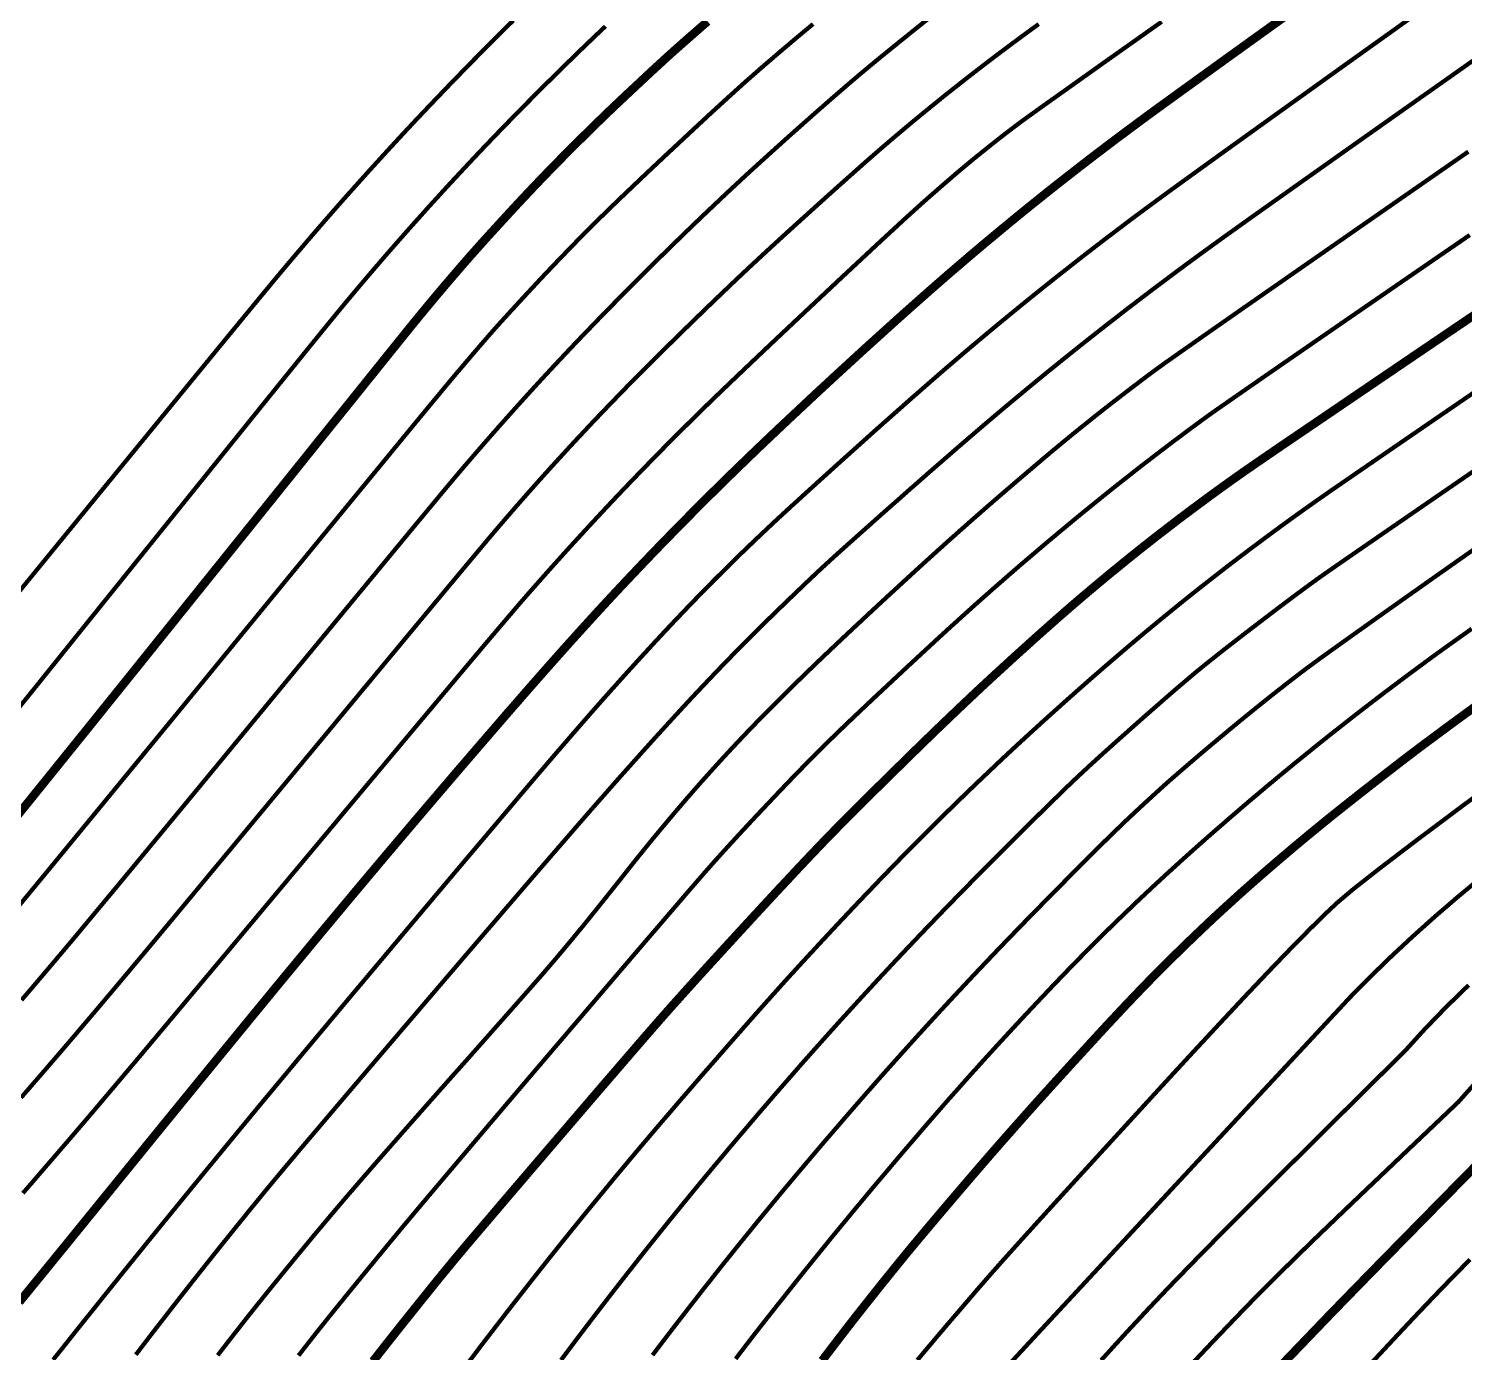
# Model space of a CAD drawing. Extents: x 36524600 to 36525730, y 2746759 to 2747713.
# Drawn here: x 36525029.11 to 36525054.39, y 2747555.33 to 2747578.65 of the extents above; entities that cross this region are included whole.
import ezdxf

# ---------------------------------------------------------------- set-up
doc = ezdxf.new("R2010")
doc.units = 0
doc.header["$LTSCALE"] = 1000
doc.header["$MEASUREMENT"] = 0
doc.layers.add('DGX', color=251, linetype='Continuous')

# ---------------------------------------------------------------- blocks, each defined once
blk = doc.blocks.new('dxt')
at = {"layer": 'DGX', "color": 253, "linetype": 'Continuous', "flags": 128}
for points, const_width in [([(36525028.938, 2747556.215), (36525029.094, 2747556.406), (36525029.291, 2747556.647), (36525029.528, 2747556.939), (36525029.807, 2747557.281), (36525030.126, 2747557.674), (36525030.486, 2747558.117), (36525030.887, 2747558.611), (36525031.301, 2747559.121), (36525031.703, 2747559.614), (36525032.091, 2747560.09), (36525032.465, 2747560.548), (36525032.827, 2747560.99), (36525033.175, 2747561.414), (36525033.509, 2747561.821), (36525033.831, 2747562.21), (36525034.146, 2747562.591), (36525034.462, 2747562.971), (36525034.778, 2747563.35), (36525035.096, 2747563.729), (36525035.414, 2747564.107), (36525035.733, 2747564.484), (36525036.053, 2747564.861), (36525036.374, 2747565.237), (36525036.686, 2747565.602), (36525036.981, 2747565.945), (36525037.258, 2747566.266), (36525037.517, 2747566.566), (36525037.759, 2747566.844), (36525037.983, 2747567.101), (36525038.19, 2747567.336), (36525038.379, 2747567.549), (36525038.557, 2747567.749), (36525038.732, 2747567.944), (36525038.904, 2747568.134), (36525039.072, 2747568.319), (36525039.237, 2747568.498), (36525039.399, 2747568.673), (36525039.557, 2747568.842), (36525039.712, 2747569.006), (36525039.865, 2747569.168), (36525040.019, 2747569.329), (36525040.173, 2747569.489), (36525040.328, 2747569.649), (36525040.484, 2747569.808), (36525040.64, 2747569.967), (36525040.796, 2747570.125), (36525040.953, 2747570.283), (36525041.111, 2747570.44), (36525041.269, 2747570.596), (36525041.428, 2747570.752), (36525041.588, 2747570.908), (36525041.748, 2747571.062), (36525041.908, 2747571.217), (36525042.069, 2747571.37), (36525042.231, 2747571.524), (36525042.392, 2747571.676), (36525042.551, 2747571.825), (36525042.709, 2747571.973), (36525042.865, 2747572.119), (36525043.019, 2747572.263), (36525043.172, 2747572.404), (36525043.323, 2747572.544), (36525043.473, 2747572.681), (36525043.622, 2747572.818), (36525043.771, 2747572.955), (36525043.922, 2747573.092), (36525044.074, 2747573.229), (36525044.226, 2747573.367), (36525044.379, 2747573.505), (36525044.533, 2747573.643), (36525044.688, 2747573.781), (36525044.844, 2747573.919), (36525045, 2747574.057), (36525045.156, 2747574.193), (36525045.313, 2747574.33), (36525045.471, 2747574.465), (36525045.629, 2747574.601), (36525045.787, 2747574.735), (36525045.946, 2747574.869), (36525046.106, 2747575.002), (36525046.266, 2747575.135), (36525046.426, 2747575.267), (36525046.587, 2747575.399), (36525046.749, 2747575.53), (36525046.911, 2747575.66), (36525047.073, 2747575.79), (36525047.236, 2747575.919), (36525047.4, 2747576.047), (36525047.564, 2747576.175), (36525047.728, 2747576.302), (36525047.893, 2747576.429), (36525048.059, 2747576.555), (36525048.224, 2747576.68), (36525048.391, 2747576.805), (36525048.558, 2747576.929), (36525048.755, 2747577.075), (36525049.015, 2747577.265), (36525049.337, 2747577.498), (36525049.72, 2747577.775), (36525050.166, 2747578.097), (36525050.673, 2747578.462), (36525051.242, 2747578.871)], 0.15), ([(36525029.535, 2747555.199), (36525029.667, 2747555.364), (36525029.807, 2747555.54), (36525029.955, 2747555.727), (36525030.112, 2747555.923), (36525030.278, 2747556.13), (36525030.452, 2747556.348), (36525030.635, 2747556.575), (36525030.828, 2747556.815), (36525031.035, 2747557.07), (36525031.253, 2747557.34), (36525031.485, 2747557.625), (36525031.729, 2747557.924), (36525031.985, 2747558.238), (36525032.255, 2747558.567), (36525032.537, 2747558.91), (36525032.84, 2747559.278), (36525033.171, 2747559.679), (36525033.532, 2747560.113), (36525033.921, 2747560.58), (36525034.34, 2747561.081), (36525034.787, 2747561.615), (36525035.264, 2747562.182), (36525035.769, 2747562.783), (36525036.265, 2747563.372), (36525036.714, 2747563.905), (36525037.117, 2747564.381), (36525037.472, 2747564.801), (36525037.78, 2747565.165), (36525038.042, 2747565.473), (36525038.256, 2747565.724), (36525038.423, 2747565.919), (36525038.563, 2747566.08), (36525038.693, 2747566.231), (36525038.815, 2747566.371), (36525038.928, 2747566.501), (36525039.032, 2747566.62), (36525039.128, 2747566.729), (36525039.214, 2747566.827), (36525039.292, 2747566.914), (36525039.365, 2747566.996), (36525039.439, 2747567.078), (36525039.512, 2747567.16), (36525039.586, 2747567.242), (36525039.66, 2747567.324), (36525039.734, 2747567.405), (36525039.808, 2747567.487), (36525039.882, 2747567.568), (36525039.956, 2747567.649), (36525040.031, 2747567.73), (36525040.105, 2747567.811), (36525040.18, 2747567.892), (36525040.255, 2747567.973), (36525040.33, 2747568.053), (36525040.406, 2747568.133), (36525040.481, 2747568.214), (36525040.557, 2747568.293), (36525040.633, 2747568.373), (36525040.709, 2747568.453), (36525040.785, 2747568.532), (36525040.862, 2747568.611), (36525040.938, 2747568.69), (36525041.015, 2747568.768), (36525041.093, 2747568.847), (36525041.17, 2747568.925), (36525041.248, 2747569.003), (36525041.326, 2747569.08), (36525041.404, 2747569.158), (36525041.482, 2747569.235), (36525041.561, 2747569.312), (36525041.639, 2747569.389), (36525041.718, 2747569.466), (36525041.798, 2747569.542), (36525041.877, 2747569.618), (36525041.957, 2747569.694), (36525042.037, 2747569.77), (36525042.117, 2747569.845), (36525042.197, 2747569.92), (36525042.277, 2747569.995), (36525042.358, 2747570.07), (36525042.446, 2747570.151), (36525042.546, 2747570.243), (36525042.659, 2747570.346), (36525042.785, 2747570.461), (36525042.924, 2747570.587), (36525043.076, 2747570.725), (36525043.241, 2747570.874), (36525043.419, 2747571.035), (36525043.603, 2747571.2), (36525043.784, 2747571.363), (36525043.962, 2747571.523), (36525044.138, 2747571.68), (36525044.312, 2747571.834), (36525044.484, 2747571.986), (36525044.653, 2747572.136), (36525044.82, 2747572.282), (36525044.986, 2747572.427), (36525045.152, 2747572.572), (36525045.319, 2747572.716), (36525045.486, 2747572.859), (36525045.654, 2747573.002), (36525045.823, 2747573.144), (36525045.992, 2747573.285), (36525046.161, 2747573.426), (36525046.331, 2747573.566), (36525046.502, 2747573.706), (36525046.672, 2747573.845), (36525046.844, 2747573.984), (36525047.016, 2747574.122), (36525047.188, 2747574.259), (36525047.361, 2747574.395), (36525047.534, 2747574.531), (36525047.708, 2747574.667), (36525047.883, 2747574.802), (36525048.057, 2747574.936), (36525048.233, 2747575.069), (36525048.408, 2747575.202), (36525048.585, 2747575.335), (36525048.761, 2747575.466), (36525048.939, 2747575.597), (36525049.158, 2747575.758), (36525049.46, 2747575.977), (36525049.846, 2747576.256), (36525050.315, 2747576.594), (36525050.868, 2747576.991), (36525051.504, 2747577.447), (36525052.223, 2747577.963), (36525053.026, 2747578.537), (36525053.835, 2747579.116)], 0.075), ([(36525029.003, 2747558.134), (36525029.188, 2747558.348), (36525029.373, 2747558.563), (36525029.558, 2747558.777), (36525029.742, 2747558.991), (36525029.927, 2747559.206), (36525030.111, 2747559.421), (36525030.332, 2747559.681), (36525030.627, 2747560.03), (36525030.997, 2747560.468), (36525031.44, 2747560.996), (36525031.958, 2747561.614), (36525032.55, 2747562.32), (36525033.216, 2747563.116), (36525033.957, 2747564.002), (36525034.694, 2747564.884), (36525035.352, 2747565.67), (36525035.929, 2747566.359), (36525036.427, 2747566.952), (36525036.844, 2747567.449), (36525037.181, 2747567.849), (36525037.439, 2747568.153), (36525037.616, 2747568.361), (36525037.753, 2747568.521), (36525037.891, 2747568.68), (36525038.03, 2747568.838), (36525038.17, 2747568.996), (36525038.309, 2747569.153), (36525038.45, 2747569.31), (36525038.591, 2747569.466), (36525038.733, 2747569.622), (36525038.875, 2747569.777), (36525039.018, 2747569.932), (36525039.161, 2747570.086), (36525039.305, 2747570.24), (36525039.449, 2747570.393), (36525039.594, 2747570.546), (36525039.74, 2747570.698), (36525039.886, 2747570.849), (36525040.033, 2747571), (36525040.18, 2747571.151), (36525040.328, 2747571.301), (36525040.477, 2747571.45), (36525040.626, 2747571.599), (36525040.775, 2747571.747), (36525040.925, 2747571.895), (36525041.076, 2747572.042), (36525041.24, 2747572.201), (36525041.431, 2747572.384), (36525041.648, 2747572.591), (36525041.891, 2747572.822), (36525042.161, 2747573.078), (36525042.458, 2747573.358), (36525042.78, 2747573.661), (36525043.13, 2747573.989), (36525043.476, 2747574.314), (36525043.791, 2747574.607), (36525044.073, 2747574.87), (36525044.323, 2747575.101), (36525044.541, 2747575.302), (36525044.727, 2747575.471), (36525044.88, 2747575.609), (36525045.002, 2747575.716), (36525045.104, 2747575.805), (36525045.199, 2747575.888), (36525045.288, 2747575.965), (36525045.371, 2747576.036), (36525045.447, 2747576.102), (36525045.517, 2747576.161), (36525045.581, 2747576.214), (36525045.638, 2747576.262), (36525045.691, 2747576.306), (36525045.745, 2747576.351), (36525045.799, 2747576.395), (36525045.854, 2747576.439), (36525045.908, 2747576.483), (36525045.962, 2747576.526), (36525046.017, 2747576.57), (36525046.071, 2747576.613), (36525046.126, 2747576.657), (36525046.181, 2747576.7), (36525046.236, 2747576.743), (36525046.291, 2747576.786), (36525046.346, 2747576.828), (36525046.402, 2747576.871), (36525046.457, 2747576.913), (36525046.513, 2747576.955), (36525046.601, 2747577.021), (36525046.755, 2747577.132), (36525046.975, 2747577.29), (36525047.261, 2747577.493), (36525047.612, 2747577.743), (36525048.029, 2747578.04), (36525048.512, 2747578.382), (36525049.06, 2747578.77)], 0.075), ([(36525046.894, 2747578.728), (36525046.78, 2747578.646), (36525046.667, 2747578.563), (36525046.554, 2747578.48), (36525046.441, 2747578.396), (36525046.328, 2747578.312), (36525046.216, 2747578.228), (36525046.104, 2747578.143), (36525045.992, 2747578.058), (36525045.881, 2747577.973), (36525045.77, 2747577.887), (36525045.659, 2747577.801), (36525045.548, 2747577.714), (36525045.438, 2747577.627), (36525045.328, 2747577.54), (36525045.218, 2747577.453), (36525045.109, 2747577.364), (36525045, 2747577.276), (36525044.891, 2747577.187), (36525044.783, 2747577.098), (36525044.674, 2747577.009), (36525044.567, 2747576.919), (36525044.459, 2747576.828), (36525044.352, 2747576.738), (36525044.245, 2747576.647), (36525044.132, 2747576.55), (36525044.006, 2747576.44), (36525043.867, 2747576.319), (36525043.716, 2747576.185), (36525043.552, 2747576.039), (36525043.375, 2747575.881), (36525043.185, 2747575.711), (36525042.983, 2747575.529), (36525042.781, 2747575.346), (36525042.592, 2747575.175), (36525042.417, 2747575.016), (36525042.255, 2747574.868), (36525042.106, 2747574.731), (36525041.971, 2747574.606), (36525041.848, 2747574.492), (36525041.739, 2747574.39), (36525041.635, 2747574.292), (36525041.528, 2747574.191), (36525041.418, 2747574.086), (36525041.305, 2747573.978), (36525041.189, 2747573.867), (36525041.07, 2747573.752), (36525040.947, 2747573.633), (36525040.822, 2747573.512), (36525040.696, 2747573.389), (36525040.572, 2747573.268), (36525040.45, 2747573.148), (36525040.329, 2747573.029), (36525040.211, 2747572.912), (36525040.094, 2747572.796), (36525039.98, 2747572.682), (36525039.867, 2747572.568), (36525039.755, 2747572.456), (36525039.644, 2747572.343), (36525039.533, 2747572.229), (36525039.423, 2747572.115), (36525039.313, 2747572.001), (36525039.203, 2747571.887), (36525039.093, 2747571.772), (36525038.984, 2747571.657), (36525038.876, 2747571.541), (36525038.767, 2747571.425), (36525038.659, 2747571.309), (36525038.552, 2747571.192), (36525038.445, 2747571.075), (36525038.338, 2747570.958), (36525038.231, 2747570.84), (36525038.125, 2747570.722), (36525038.02, 2747570.604), (36525037.914, 2747570.485), (36525037.81, 2747570.366), (36525037.705, 2747570.247), (36525037.601, 2747570.127), (36525037.497, 2747570.007), (36525037.394, 2747569.887), (36525037.291, 2747569.766), (36525037.152, 2747569.601), (36525036.94, 2747569.348), (36525036.655, 2747569.007), (36525036.297, 2747568.577), (36525035.867, 2747568.06), (36525035.364, 2747567.454), (36525034.788, 2747566.76), (36525034.139, 2747565.977), (36525033.486, 2747565.189), (36525032.894, 2747564.476), (36525032.365, 2747563.839), (36525031.899, 2747563.277), (36525031.495, 2747562.791), (36525031.153, 2747562.381), (36525030.874, 2747562.047), (36525030.657, 2747561.789), (36525030.471, 2747561.568), (36525030.285, 2747561.348), (36525030.098, 2747561.128), (36525029.911, 2747560.908), (36525029.724, 2747560.689), (36525029.536, 2747560.47), (36525029.348, 2747560.252), (36525029.159, 2747560.034), (36525028.97, 2747559.816)], 0.075), ([(36525030.992, 2747555.289), (36525031.115, 2747555.45), (36525031.238, 2747555.611), (36525031.362, 2747555.772), (36525031.487, 2747555.932), (36525031.611, 2747556.093), (36525031.736, 2747556.253), (36525031.861, 2747556.412), (36525031.986, 2747556.572), (36525032.112, 2747556.731), (36525032.238, 2747556.89), (36525032.364, 2747557.049), (36525032.491, 2747557.208), (36525032.618, 2747557.366), (36525032.745, 2747557.524), (36525032.873, 2747557.682), (36525033, 2747557.84), (36525033.129, 2747557.997), (36525033.257, 2747558.154), (36525033.416, 2747558.346), (36525033.634, 2747558.607), (36525033.912, 2747558.937), (36525034.251, 2747559.336), (36525034.649, 2747559.805), (36525035.107, 2747560.343), (36525035.625, 2747560.95), (36525036.203, 2747561.626), (36525036.787, 2747562.309), (36525037.323, 2747562.933), (36525037.81, 2747563.5), (36525038.249, 2747564.009), (36525038.64, 2747564.461), (36525038.982, 2747564.855), (36525039.277, 2747565.191), (36525039.522, 2747565.469), (36525039.74, 2747565.713), (36525039.949, 2747565.947), (36525040.149, 2747566.169), (36525040.341, 2747566.38), (36525040.524, 2747566.58), (36525040.698, 2747566.769), (36525040.864, 2747566.947), (36525041.022, 2747567.114), (36525041.175, 2747567.275), (36525041.329, 2747567.436), (36525041.484, 2747567.595), (36525041.64, 2747567.754), (36525041.797, 2747567.912), (36525041.954, 2747568.069), (36525042.113, 2747568.225), (36525042.272, 2747568.38), (36525042.427, 2747568.53), (36525042.572, 2747568.67), (36525042.708, 2747568.8), (36525042.833, 2747568.92), (36525042.95, 2747569.03), (36525043.056, 2747569.13), (36525043.153, 2747569.219), (36525043.24, 2747569.299), (36525043.328, 2747569.379), (36525043.428, 2747569.469), (36525043.539, 2747569.569), (36525043.662, 2747569.678), (36525043.796, 2747569.798), (36525043.942, 2747569.928), (36525044.099, 2747570.068), (36525044.268, 2747570.218), (36525044.443, 2747570.372), (36525044.616, 2747570.526), (36525044.79, 2747570.678), (36525044.962, 2747570.83), (36525045.135, 2747570.98), (36525045.306, 2747571.129), (36525045.477, 2747571.278), (36525045.648, 2747571.425), (36525045.819, 2747571.572), (36525045.99, 2747571.718), (36525046.161, 2747571.863), (36525046.333, 2747572.008), (36525046.506, 2747572.152), (36525046.679, 2747572.296), (36525046.852, 2747572.439), (36525047.026, 2747572.581), (36525047.201, 2747572.723), (36525047.376, 2747572.864), (36525047.552, 2747573.005), (36525047.728, 2747573.145), (36525047.904, 2747573.284), (36525048.081, 2747573.423), (36525048.259, 2747573.561), (36525048.436, 2747573.699), (36525048.615, 2747573.835), (36525048.794, 2747573.972), (36525048.973, 2747574.107), (36525049.153, 2747574.242), (36525049.333, 2747574.377), (36525049.514, 2747574.511), (36525049.695, 2747574.644), (36525049.877, 2747574.776), (36525050.092, 2747574.932), (36525050.374, 2747575.134), (36525050.723, 2747575.383), (36525051.139, 2747575.678), (36525051.621, 2747576.02), (36525052.17, 2747576.409), (36525052.786, 2747576.845), (36525053.469, 2747577.327), (36525054.152, 2747577.809), (36525054.771, 2747578.246)], 0.075), ([(36525032.434, 2747555.278), (36525032.503, 2747555.368), (36525032.572, 2747555.457), (36525032.642, 2747555.547), (36525032.711, 2747555.636), (36525032.781, 2747555.725), (36525032.85, 2747555.814), (36525032.92, 2747555.903), (36525032.99, 2747555.992), (36525033.065, 2747556.086), (36525033.149, 2747556.191), (36525033.242, 2747556.307), (36525033.344, 2747556.434), (36525033.456, 2747556.571), (36525033.576, 2747556.719), (36525033.706, 2747556.877), (36525033.845, 2747557.047), (36525033.989, 2747557.221), (36525034.133, 2747557.396), (36525034.279, 2747557.569), (36525034.424, 2747557.742), (36525034.57, 2747557.915), (36525034.717, 2747558.087), (36525034.865, 2747558.259), (36525035.013, 2747558.43), (36525035.171, 2747558.612), (36525035.349, 2747558.815), (36525035.547, 2747559.041), (36525035.764, 2747559.288), (36525036.002, 2747559.558), (36525036.259, 2747559.849), (36525036.536, 2747560.162), (36525036.834, 2747560.496), (36525037.125, 2747560.825), (36525037.387, 2747561.121), (36525037.619, 2747561.383), (36525037.82, 2747561.611), (36525037.991, 2747561.806), (36525038.133, 2747561.967), (36525038.243, 2747562.095), (36525038.324, 2747562.189), (36525038.39, 2747562.267), (36525038.455, 2747562.344), (36525038.521, 2747562.422), (36525038.586, 2747562.5), (36525038.651, 2747562.578), (36525038.715, 2747562.656), (36525038.78, 2747562.735), (36525038.845, 2747562.813), (36525038.914, 2747562.898), (36525038.993, 2747562.996), (36525039.082, 2747563.106), (36525039.18, 2747563.229), (36525039.289, 2747563.365), (36525039.407, 2747563.513), (36525039.535, 2747563.674), (36525039.672, 2747563.848), (36525039.815, 2747564.028), (36525039.959, 2747564.206), (36525040.103, 2747564.383), (36525040.248, 2747564.558), (36525040.394, 2747564.732), (36525040.54, 2747564.905), (36525040.687, 2747565.076), (36525040.835, 2747565.246), (36525040.984, 2747565.415), (36525041.134, 2747565.582), (36525041.285, 2747565.749), (36525041.437, 2747565.914), (36525041.591, 2747566.078), (36525041.746, 2747566.242), (36525041.902, 2747566.404), (36525042.059, 2747566.565), (36525042.219, 2747566.726), (36525042.384, 2747566.891), (36525042.554, 2747567.059), (36525042.728, 2747567.229), (36525042.907, 2747567.402), (36525043.091, 2747567.579), (36525043.28, 2747567.758), (36525043.473, 2747567.94), (36525043.667, 2747568.122), (36525043.859, 2747568.301), (36525044.048, 2747568.477), (36525044.235, 2747568.65), (36525044.419, 2747568.819), (36525044.6, 2747568.986), (36525044.779, 2747569.15), (36525044.956, 2747569.31), (36525045.131, 2747569.469), (36525045.307, 2747569.627), (36525045.483, 2747569.784), (36525045.66, 2747569.941), (36525045.838, 2747570.097), (36525046.016, 2747570.253), (36525046.195, 2747570.408), (36525046.374, 2747570.562), (36525046.548, 2747570.711), (36525046.711, 2747570.85), (36525046.863, 2747570.979), (36525047.004, 2747571.099), (36525047.134, 2747571.208), (36525047.253, 2747571.307), (36525047.362, 2747571.397), (36525047.459, 2747571.477), (36525047.55, 2747571.551), (36525047.642, 2747571.625), (36525047.735, 2747571.699), (36525047.827, 2747571.773), (36525047.919, 2747571.847), (36525048.012, 2747571.92), (36525048.105, 2747571.993), (36525048.198, 2747572.066), (36525048.292, 2747572.138), (36525048.385, 2747572.21), (36525048.479, 2747572.282), (36525048.573, 2747572.354), (36525048.667, 2747572.425), (36525048.762, 2747572.497), (36525048.856, 2747572.568), (36525048.951, 2747572.638), (36525049.12, 2747572.76), (36525049.438, 2747572.984), (36525049.904, 2747573.311), (36525050.518, 2747573.74), (36525051.281, 2747574.271), (36525052.192, 2747574.905), (36525053.252, 2747575.642), (36525054.46, 2747576.481)], 0.075), ([(36525033.857, 2747555.274), (36525033.941, 2747555.381), (36525034.024, 2747555.488), (36525034.108, 2747555.595), (36525034.192, 2747555.702), (36525034.277, 2747555.808), (36525034.362, 2747555.915), (36525034.447, 2747556.021), (36525034.538, 2747556.133), (36525034.639, 2747556.258), (36525034.752, 2747556.397), (36525034.876, 2747556.548), (36525035.01, 2747556.713), (36525035.156, 2747556.89), (36525035.313, 2747557.081), (36525035.48, 2747557.284), (36525035.677, 2747557.522), (36525035.922, 2747557.815), (36525036.215, 2747558.163), (36525036.557, 2747558.567), (36525036.946, 2747559.026), (36525037.383, 2747559.541), (36525037.868, 2747560.111), (36525038.401, 2747560.736), (36525038.93, 2747561.355), (36525039.401, 2747561.907), (36525039.815, 2747562.392), (36525040.173, 2747562.809), (36525040.473, 2747563.159), (36525040.715, 2747563.441), (36525040.901, 2747563.656), (36525041.03, 2747563.804), (36525041.133, 2747563.921), (36525041.244, 2747564.045), (36525041.361, 2747564.175), (36525041.486, 2747564.311), (36525041.617, 2747564.454), (36525041.756, 2747564.604), (36525041.901, 2747564.76), (36525042.054, 2747564.922), (36525042.207, 2747565.084), (36525042.354, 2747565.239), (36525042.494, 2747565.386), (36525042.629, 2747565.526), (36525042.758, 2747565.658), (36525042.881, 2747565.783), (36525042.998, 2747565.901), (36525043.109, 2747566.011), (36525043.221, 2747566.121), (36525043.342, 2747566.239), (36525043.472, 2747566.364), (36525043.61, 2747566.496), (36525043.757, 2747566.635), (36525043.912, 2747566.782), (36525044.076, 2747566.936), (36525044.249, 2747567.097), (36525044.42, 2747567.257), (36525044.581, 2747567.407), (36525044.731, 2747567.546), (36525044.87, 2747567.675), (36525044.998, 2747567.793), (36525045.115, 2747567.902), (36525045.222, 2747567.999), (36525045.317, 2747568.087), (36525045.408, 2747568.169), (36525045.498, 2747568.251), (36525045.589, 2747568.333), (36525045.68, 2747568.415), (36525045.771, 2747568.497), (36525045.862, 2747568.578), (36525045.954, 2747568.659), (36525046.045, 2747568.74), (36525046.137, 2747568.821), (36525046.229, 2747568.901), (36525046.321, 2747568.982), (36525046.413, 2747569.062), (36525046.505, 2747569.142), (36525046.598, 2747569.222), (36525046.691, 2747569.301), (36525046.784, 2747569.381), (36525046.877, 2747569.46), (36525046.97, 2747569.539), (36525047.063, 2747569.618), (36525047.157, 2747569.696), (36525047.251, 2747569.775), (36525047.345, 2747569.853), (36525047.439, 2747569.931), (36525047.533, 2747570.009), (36525047.627, 2747570.087), (36525047.722, 2747570.164), (36525047.817, 2747570.241), (36525047.912, 2747570.318), (36525048.007, 2747570.395), (36525048.102, 2747570.471), (36525048.197, 2747570.548), (36525048.293, 2747570.624), (36525048.389, 2747570.7), (36525048.485, 2747570.775), (36525048.581, 2747570.851), (36525048.677, 2747570.926), (36525048.774, 2747571.001), (36525048.871, 2747571.075), (36525048.968, 2747571.15), (36525049.065, 2747571.224), (36525049.162, 2747571.298), (36525049.259, 2747571.372), (36525049.357, 2747571.445), (36525049.455, 2747571.518), (36525049.553, 2747571.591), (36525049.651, 2747571.664), (36525049.75, 2747571.736), (36525049.848, 2747571.809), (36525050.027, 2747571.936), (36525050.368, 2747572.173), (36525050.869, 2747572.521), (36525051.532, 2747572.979), (36525052.355, 2747573.547), (36525053.34, 2747574.225), (36525054.486, 2747575.013)], 0.075), ([(36525035.169, 2747555.174), (36525035.308, 2747555.352), (36525035.448, 2747555.53), (36525035.588, 2747555.707), (36525035.728, 2747555.883), (36525035.865, 2747556.054), (36525035.993, 2747556.214), (36525036.113, 2747556.362), (36525036.223, 2747556.5), (36525036.325, 2747556.626), (36525036.419, 2747556.741), (36525036.504, 2747556.844), (36525036.58, 2747556.937), (36525036.672, 2747557.047), (36525036.802, 2747557.202), (36525036.972, 2747557.402), (36525037.181, 2747557.647), (36525037.428, 2747557.938), (36525037.715, 2747558.274), (36525038.041, 2747558.655), (36525038.406, 2747559.082), (36525038.774, 2747559.511), (36525039.106, 2747559.899), (36525039.405, 2747560.246), (36525039.669, 2747560.552), (36525039.898, 2747560.818), (36525040.093, 2747561.042), (36525040.254, 2747561.226), (36525040.38, 2747561.369), (36525040.496, 2747561.499), (36525040.626, 2747561.644), (36525040.77, 2747561.804), (36525040.928, 2747561.979), (36525041.101, 2747562.168), (36525041.287, 2747562.372), (36525041.488, 2747562.591), (36525041.703, 2747562.825), (36525041.918, 2747563.059), (36525042.12, 2747563.277), (36525042.308, 2747563.48), (36525042.483, 2747563.667), (36525042.644, 2747563.84), (36525042.791, 2747563.996), (36525042.925, 2747564.137), (36525043.045, 2747564.263), (36525043.166, 2747564.389), (36525043.302, 2747564.528), (36525043.454, 2747564.681), (36525043.62, 2747564.848), (36525043.801, 2747565.029), (36525043.997, 2747565.224), (36525044.208, 2747565.432), (36525044.435, 2747565.655), (36525044.664, 2747565.88), (36525044.886, 2747566.096), (36525045.098, 2747566.302), (36525045.303, 2747566.498), (36525045.499, 2747566.685), (36525045.687, 2747566.863), (36525045.866, 2747567.031), (36525046.037, 2747567.19), (36525046.202, 2747567.341), (36525046.362, 2747567.488), (36525046.518, 2747567.63), (36525046.669, 2747567.766), (36525046.815, 2747567.898), (36525046.957, 2747568.025), (36525047.095, 2747568.147), (36525047.228, 2747568.265), (36525047.359, 2747568.379), (36525047.49, 2747568.493), (36525047.622, 2747568.606), (36525047.755, 2747568.719), (36525047.888, 2747568.831), (36525048.021, 2747568.942), (36525048.155, 2747569.053), (36525048.29, 2747569.163), (36525048.425, 2747569.273), (36525048.56, 2747569.382), (36525048.696, 2747569.491), (36525048.832, 2747569.598), (36525048.969, 2747569.706), (36525049.107, 2747569.812), (36525049.245, 2747569.918), (36525049.383, 2747570.024), (36525049.522, 2747570.128), (36525049.661, 2747570.232), (36525049.801, 2747570.336), (36525049.941, 2747570.439), (36525050.082, 2747570.541), (36525050.223, 2747570.643), (36525050.365, 2747570.744), (36525050.507, 2747570.844), (36525050.747, 2747571.01), (36525051.185, 2747571.31), (36525051.82, 2747571.741), (36525052.651, 2747572.306), (36525053.679, 2747573.004), (36525054.905, 2747573.834)], 0.15), ([(36525036.859, 2747555.165), (36525036.971, 2747555.313), (36525037.083, 2747555.461), (36525037.196, 2747555.608), (36525037.309, 2747555.755), (36525037.422, 2747555.902), (36525037.535, 2747556.049), (36525037.649, 2747556.195), (36525037.763, 2747556.341), (36525037.877, 2747556.487), (36525037.992, 2747556.633), (36525038.106, 2747556.778), (36525038.222, 2747556.924), (36525038.337, 2747557.069), (36525038.453, 2747557.214), (36525038.569, 2747557.358), (36525038.685, 2747557.502), (36525038.803, 2747557.648), (36525038.925, 2747557.798), (36525039.05, 2747557.951), (36525039.179, 2747558.107), (36525039.311, 2747558.267), (36525039.446, 2747558.431), (36525039.585, 2747558.598), (36525039.728, 2747558.769), (36525039.877, 2747558.946), (36525040.035, 2747559.132), (36525040.202, 2747559.329), (36525040.379, 2747559.535), (36525040.564, 2747559.751), (36525040.759, 2747559.976), (36525040.963, 2747560.212), (36525041.177, 2747560.456), (36525041.388, 2747560.698), (36525041.586, 2747560.924), (36525041.771, 2747561.134), (36525041.942, 2747561.328), (36525042.101, 2747561.506), (36525042.246, 2747561.668), (36525042.377, 2747561.815), (36525042.495, 2747561.945), (36525042.607, 2747562.067), (36525042.719, 2747562.19), (36525042.831, 2747562.311), (36525042.944, 2747562.433), (36525043.056, 2747562.555), (36525043.169, 2747562.676), (36525043.282, 2747562.797), (36525043.395, 2747562.918), (36525043.509, 2747563.039), (36525043.623, 2747563.16), (36525043.737, 2747563.28), (36525043.851, 2747563.4), (36525043.966, 2747563.519), (36525044.08, 2747563.639), (36525044.195, 2747563.758), (36525044.311, 2747563.877), (36525044.426, 2747563.996), (36525044.542, 2747564.114), (36525044.659, 2747564.232), (36525044.775, 2747564.349), (36525044.892, 2747564.467), (36525045.01, 2747564.584), (36525045.127, 2747564.7), (36525045.245, 2747564.817), (36525045.364, 2747564.933), (36525045.482, 2747565.048), (36525045.601, 2747565.164), (36525045.72, 2747565.278), (36525045.84, 2747565.393), (36525045.96, 2747565.507), (36525046.08, 2747565.621), (36525046.2, 2747565.735), (36525046.322, 2747565.85), (36525046.447, 2747565.966), (36525046.575, 2747566.084), (36525046.705, 2747566.204), (36525046.839, 2747566.326), (36525046.975, 2747566.45), (36525047.114, 2747566.575), (36525047.256, 2747566.703), (36525047.398, 2747566.83), (36525047.54, 2747566.956), (36525047.681, 2747567.081), (36525047.821, 2747567.204), (36525047.96, 2747567.325), (36525048.098, 2747567.445), (36525048.236, 2747567.563), (36525048.372, 2747567.68), (36525048.508, 2747567.796), (36525048.645, 2747567.911), (36525048.782, 2747568.026), (36525048.92, 2747568.14), (36525049.058, 2747568.254), (36525049.196, 2747568.367), (36525049.335, 2747568.48), (36525049.474, 2747568.592), (36525049.614, 2747568.704), (36525049.754, 2747568.815), (36525049.895, 2747568.925), (36525050.036, 2747569.035), (36525050.177, 2747569.145), (36525050.319, 2747569.254), (36525050.461, 2747569.362), (36525050.604, 2747569.47), (36525050.747, 2747569.577), (36525050.89, 2747569.684), (36525051.034, 2747569.79), (36525051.178, 2747569.896), (36525051.323, 2747570.001), (36525051.468, 2747570.106), (36525051.614, 2747570.21), (36525051.759, 2747570.313), (36525052.002, 2747570.483), (36525052.439, 2747570.784), (36525053.07, 2747571.218), (36525053.895, 2747571.784), (36525054.914, 2747572.482)], 0.075), ([(36525038.48, 2747555.194), (36525038.642, 2747555.41), (36525038.771, 2747555.581), (36525038.882, 2747555.728), (36525038.995, 2747555.876), (36525039.107, 2747556.023), (36525039.22, 2747556.169), (36525039.333, 2747556.316), (36525039.446, 2747556.462), (36525039.56, 2747556.608), (36525039.674, 2747556.754), (36525039.789, 2747556.899), (36525039.903, 2747557.044), (36525040.018, 2747557.189), (36525040.134, 2747557.334), (36525040.25, 2747557.478), (36525040.366, 2747557.622), (36525040.482, 2747557.766), (36525040.599, 2747557.91), (36525040.717, 2747558.054), (36525040.836, 2747558.2), (36525040.958, 2747558.348), (36525041.082, 2747558.497), (36525041.208, 2747558.648), (36525041.336, 2747558.8), (36525041.465, 2747558.955), (36525041.597, 2747559.111), (36525041.729, 2747559.266), (36525041.858, 2747559.418), (36525041.985, 2747559.567), (36525042.11, 2747559.712), (36525042.233, 2747559.855), (36525042.354, 2747559.994), (36525042.473, 2747560.13), (36525042.589, 2747560.263), (36525042.704, 2747560.395), (36525042.82, 2747560.526), (36525042.936, 2747560.657), (36525043.053, 2747560.787), (36525043.169, 2747560.918), (36525043.286, 2747561.048), (36525043.403, 2747561.178), (36525043.521, 2747561.307), (36525043.639, 2747561.437), (36525043.757, 2747561.566), (36525043.875, 2747561.694), (36525043.994, 2747561.823), (36525044.113, 2747561.951), (36525044.232, 2747562.079), (36525044.351, 2747562.207), (36525044.471, 2747562.334), (36525044.591, 2747562.461), (36525044.712, 2747562.588), (36525044.832, 2747562.715), (36525044.953, 2747562.841), (36525045.075, 2747562.967), (36525045.196, 2747563.093), (36525045.318, 2747563.218), (36525045.44, 2747563.344), (36525045.565, 2747563.471), (36525045.695, 2747563.604), (36525045.831, 2747563.741), (36525045.972, 2747563.883), (36525046.119, 2747564.031), (36525046.27, 2747564.183), (36525046.428, 2747564.34), (36525046.59, 2747564.502), (36525046.751, 2747564.661), (36525046.901, 2747564.81), (36525047.041, 2747564.948), (36525047.171, 2747565.075), (36525047.292, 2747565.192), (36525047.401, 2747565.299), (36525047.501, 2747565.394), (36525047.591, 2747565.48), (36525047.682, 2747565.564), (36525047.783, 2747565.658), (36525047.896, 2747565.761), (36525048.02, 2747565.874), (36525048.156, 2747565.996), (36525048.302, 2747566.127), (36525048.46, 2747566.267), (36525048.629, 2747566.417), (36525048.798, 2747566.567), (36525048.957, 2747566.706), (36525049.105, 2747566.835), (36525049.242, 2747566.955), (36525049.369, 2747567.064), (36525049.486, 2747567.163), (36525049.591, 2747567.252), (36525049.687, 2747567.332), (36525049.782, 2747567.41), (36525049.89, 2747567.497), (36525050.01, 2747567.592), (36525050.141, 2747567.696), (36525050.285, 2747567.808), (36525050.44, 2747567.928), (36525050.607, 2747568.057), (36525050.787, 2747568.194), (36525050.966, 2747568.331), (36525051.134, 2747568.459), (36525051.291, 2747568.577), (36525051.437, 2747568.686), (36525051.572, 2747568.786), (36525051.695, 2747568.876), (36525051.807, 2747568.957), (36525051.908, 2747569.029), (36525052.11, 2747569.17), (36525052.525, 2747569.457), (36525053.153, 2747569.89), (36525053.995, 2747570.47), (36525055.05, 2747571.196)], 0.075), ([(36525040.091, 2747555.28), (36525040.203, 2747555.427), (36525040.315, 2747555.574), (36525040.427, 2747555.721), (36525040.54, 2747555.867), (36525040.653, 2747556.013), (36525040.766, 2747556.159), (36525040.88, 2747556.305), (36525040.993, 2747556.45), (36525041.108, 2747556.595), (36525041.222, 2747556.74), (36525041.337, 2747556.885), (36525041.453, 2747557.029), (36525041.568, 2747557.173), (36525041.684, 2747557.317), (36525041.801, 2747557.46), (36525041.917, 2747557.604), (36525042.034, 2747557.746), (36525042.152, 2747557.889), (36525042.269, 2747558.031), (36525042.387, 2747558.174), (36525042.506, 2747558.315), (36525042.625, 2747558.458), (36525042.746, 2747558.601), (36525042.868, 2747558.745), (36525042.991, 2747558.891), (36525043.116, 2747559.037), (36525043.243, 2747559.185), (36525043.371, 2747559.333), (36525043.5, 2747559.483), (36525043.629, 2747559.632), (36525043.756, 2747559.778), (36525043.881, 2747559.921), (36525044.004, 2747560.061), (36525044.125, 2747560.198), (36525044.244, 2747560.332), (36525044.362, 2747560.464), (36525044.477, 2747560.592), (36525044.591, 2747560.719), (36525044.705, 2747560.846), (36525044.82, 2747560.972), (36525044.935, 2747561.098), (36525045.051, 2747561.224), (36525045.166, 2747561.35), (36525045.282, 2747561.475), (36525045.399, 2747561.601), (36525045.515, 2747561.725), (36525045.632, 2747561.85), (36525045.749, 2747561.975), (36525045.866, 2747562.099), (36525045.984, 2747562.223), (36525046.101, 2747562.346), (36525046.219, 2747562.47), (36525046.338, 2747562.593), (36525046.459, 2747562.718), (36525046.585, 2747562.848), (36525046.717, 2747562.984), (36525046.854, 2747563.123), (36525046.996, 2747563.268), (36525047.143, 2747563.418), (36525047.296, 2747563.572), (36525047.453, 2747563.731), (36525047.609, 2747563.888), (36525047.755, 2747564.034), (36525047.891, 2747564.169), (36525048.017, 2747564.295), (36525048.134, 2747564.409), (36525048.241, 2747564.514), (36525048.338, 2747564.607), (36525048.425, 2747564.691), (36525048.508, 2747564.769), (36525048.591, 2747564.847), (36525048.674, 2747564.924), (36525048.758, 2747565.002), (36525048.842, 2747565.079), (36525048.926, 2747565.156), (36525049.01, 2747565.232), (36525049.094, 2747565.309), (36525049.184, 2747565.389), (36525049.286, 2747565.478), (36525049.399, 2747565.576), (36525049.523, 2747565.683), (36525049.658, 2747565.799), (36525049.804, 2747565.923), (36525049.962, 2747566.056), (36525050.131, 2747566.197), (36525050.306, 2747566.343), (36525050.482, 2747566.488), (36525050.658, 2747566.631), (36525050.835, 2747566.774), (36525051.013, 2747566.916), (36525051.192, 2747567.056), (36525051.372, 2747567.196), (36525051.553, 2747567.335), (36525051.833, 2747567.542), (36525052.311, 2747567.885), (36525052.987, 2747568.366), (36525053.862, 2747568.985), (36525054.935, 2747569.74)], 0.075), ([(36525028.978, 2747561.535), (36525029.169, 2747561.758), (36525029.359, 2747561.982), (36525029.549, 2747562.206), (36525029.739, 2747562.431), (36525029.961, 2747562.696), (36525030.247, 2747563.04), (36525030.599, 2747563.463), (36525031.015, 2747563.966), (36525031.497, 2747564.549), (36525032.044, 2747565.211), (36525032.655, 2747565.952), (36525033.332, 2747566.773), (36525034.003, 2747567.588), (36525034.598, 2747568.31), (36525035.118, 2747568.939), (36525035.561, 2747569.476), (36525035.928, 2747569.92), (36525036.22, 2747570.272), (36525036.435, 2747570.531), (36525036.575, 2747570.698), (36525036.677, 2747570.819), (36525036.779, 2747570.939), (36525036.882, 2747571.058), (36525036.985, 2747571.178), (36525037.088, 2747571.297), (36525037.192, 2747571.416), (36525037.296, 2747571.535), (36525037.4, 2747571.653), (36525037.505, 2747571.771), (36525037.61, 2747571.889), (36525037.715, 2747572.006), (36525037.821, 2747572.123), (36525037.927, 2747572.24), (36525038.033, 2747572.356), (36525038.14, 2747572.473), (36525038.247, 2747572.588), (36525038.354, 2747572.704), (36525038.462, 2747572.819), (36525038.57, 2747572.934), (36525038.678, 2747573.049), (36525038.787, 2747573.163), (36525038.896, 2747573.277), (36525039.006, 2747573.39), (36525039.115, 2747573.504), (36525039.226, 2747573.618), (36525039.339, 2747573.733), (36525039.453, 2747573.849), (36525039.569, 2747573.966), (36525039.686, 2747574.085), (36525039.806, 2747574.204), (36525039.927, 2747574.325), (36525040.05, 2747574.447), (36525040.172, 2747574.569), (36525040.292, 2747574.687), (36525040.409, 2747574.801), (36525040.523, 2747574.913), (36525040.635, 2747575.022), (36525040.744, 2747575.127), (36525040.85, 2747575.229), (36525040.954, 2747575.329), (36525041.056, 2747575.426), (36525041.159, 2747575.523), (36525041.261, 2747575.62), (36525041.364, 2747575.717), (36525041.467, 2747575.814), (36525041.571, 2747575.91), (36525041.674, 2747576.006), (36525041.778, 2747576.102), (36525041.884, 2747576.199), (36525041.993, 2747576.298), (36525042.105, 2747576.4), (36525042.221, 2747576.505), (36525042.34, 2747576.612), (36525042.462, 2747576.722), (36525042.588, 2747576.834), (36525042.717, 2747576.949), (36525042.845, 2747577.062), (36525042.969, 2747577.172), (36525043.089, 2747577.277), (36525043.203, 2747577.377), (36525043.314, 2747577.474), (36525043.42, 2747577.565), (36525043.521, 2747577.653), (36525043.618, 2747577.736), (36525043.719, 2747577.822), (36525043.832, 2747577.917), (36525043.958, 2747578.021), (36525044.096, 2747578.135), (36525044.247, 2747578.258), (36525044.41, 2747578.39), (36525044.586, 2747578.532), (36525044.774, 2747578.683), (36525044.969, 2747578.839)], 0.075), ([(36525042.92, 2747578.729), (36525042.81, 2747578.638), (36525042.701, 2747578.547), (36525042.592, 2747578.456), (36525042.484, 2747578.364), (36525042.375, 2747578.272), (36525042.267, 2747578.18), (36525042.16, 2747578.088), (36525042.052, 2747577.995), (36525041.945, 2747577.902), (36525041.838, 2747577.808), (36525041.722, 2747577.706), (36525041.589, 2747577.586), (36525041.438, 2747577.449), (36525041.269, 2747577.295), (36525041.082, 2747577.123), (36525040.878, 2747576.934), (36525040.656, 2747576.727), (36525040.416, 2747576.503), (36525040.176, 2747576.278), (36525039.951, 2747576.066), (36525039.743, 2747575.868), (36525039.55, 2747575.684), (36525039.373, 2747575.514), (36525039.212, 2747575.357), (36525039.067, 2747575.215), (36525038.938, 2747575.086), (36525038.817, 2747574.964), (36525038.697, 2747574.841), (36525038.578, 2747574.718), (36525038.458, 2747574.594), (36525038.34, 2747574.47), (36525038.221, 2747574.346), (36525038.104, 2747574.221), (36525037.987, 2747574.095), (36525037.874, 2747573.973), (36525037.768, 2747573.859), (36525037.67, 2747573.752), (36525037.579, 2747573.653), (36525037.496, 2747573.562), (36525037.42, 2747573.479), (36525037.352, 2747573.403), (36525037.291, 2747573.335), (36525037.231, 2747573.266), (36525037.164, 2747573.189), (36525037.09, 2747573.104), (36525037.01, 2747573.011), (36525036.923, 2747572.909), (36525036.828, 2747572.798), (36525036.728, 2747572.68), (36525036.62, 2747572.553), (36525036.46, 2747572.362), (36525036.203, 2747572.051), (36525035.847, 2747571.62), (36525035.394, 2747571.068), (36525034.843, 2747570.397), (36525034.194, 2747569.606), (36525033.447, 2747568.696), (36525032.602, 2747567.665), (36525031.755, 2747566.63), (36525030.999, 2747565.709), (36525030.336, 2747564.901), (36525029.764, 2747564.205), (36525029.285, 2747563.623), (36525028.898, 2747563.154)], 0.075), ([(36525028.905, 2747564.784), (36525029.506, 2747565.529), (36525030.206, 2747566.397), (36525031.002, 2747567.387), (36525031.896, 2747568.5), (36525032.784, 2747569.605), (36525033.561, 2747570.572), (36525034.226, 2747571.401), (36525034.782, 2747572.091), (36525035.226, 2747572.644), (36525035.56, 2747573.059), (36525035.782, 2747573.335), (36525035.894, 2747573.474), (36525035.951, 2747573.543), (36525036.008, 2747573.612), (36525036.065, 2747573.681), (36525036.122, 2747573.75), (36525036.179, 2747573.819), (36525036.237, 2747573.888), (36525036.294, 2747573.957), (36525036.352, 2747574.025), (36525036.41, 2747574.094), (36525036.468, 2747574.162), (36525036.526, 2747574.23), (36525036.584, 2747574.298), (36525036.643, 2747574.366), (36525036.701, 2747574.434), (36525036.76, 2747574.502), (36525036.819, 2747574.569), (36525036.881, 2747574.641), (36525036.952, 2747574.72), (36525037.03, 2747574.808), (36525037.116, 2747574.904), (36525037.21, 2747575.008), (36525037.312, 2747575.12), (36525037.421, 2747575.239), (36525037.538, 2747575.367), (36525037.66, 2747575.499), (36525037.782, 2747575.63), (36525037.905, 2747575.761), (36525038.028, 2747575.891), (36525038.152, 2747576.02), (36525038.276, 2747576.149), (36525038.401, 2747576.277), (36525038.527, 2747576.405), (36525038.652, 2747576.531), (36525038.776, 2747576.654), (36525038.898, 2747576.775), (36525039.019, 2747576.894), (36525039.138, 2747577.01), (36525039.255, 2747577.124), (36525039.371, 2747577.235), (36525039.485, 2747577.343), (36525039.597, 2747577.449), (36525039.707, 2747577.552), (36525039.813, 2747577.651), (36525039.917, 2747577.748), (36525040.017, 2747577.842), (36525040.115, 2747577.932), (36525040.21, 2747578.02), (36525040.302, 2747578.104), (36525040.399, 2747578.192), (36525040.507, 2747578.289), (36525040.628, 2747578.396), (36525040.761, 2747578.513), (36525040.905, 2747578.639), (36525041.062, 2747578.775)], 0.15), ([(36525028.394, 2747566.017), (36525029.217, 2747567.039), (36525030.144, 2747568.193), (36525031.071, 2747569.345), (36525031.892, 2747570.365), (36525032.606, 2747571.252), (36525033.213, 2747572.006), (36525033.714, 2747572.627), (36525034.109, 2747573.115), (36525034.397, 2747573.469), (36525034.579, 2747573.691), (36525034.708, 2747573.846), (36525034.837, 2747574.001), (36525034.967, 2747574.155), (36525035.097, 2747574.308), (36525035.229, 2747574.462), (36525035.36, 2747574.614), (36525035.492, 2747574.766), (36525035.625, 2747574.918), (36525035.758, 2747575.069), (36525035.892, 2747575.22), (36525036.027, 2747575.37), (36525036.161, 2747575.52), (36525036.297, 2747575.669), (36525036.433, 2747575.818), (36525036.569, 2747575.966), (36525036.707, 2747576.114), (36525036.844, 2747576.261), (36525036.982, 2747576.408), (36525037.121, 2747576.555), (36525037.26, 2747576.7), (36525037.4, 2747576.846), (36525037.54, 2747576.99), (36525037.681, 2747577.135), (36525037.822, 2747577.278), (36525037.964, 2747577.421), (36525038.107, 2747577.564), (36525038.249, 2747577.706), (36525038.393, 2747577.848), (36525038.536, 2747577.99), (36525038.681, 2747578.13), (36525038.825, 2747578.271), (36525038.971, 2747578.411), (36525039.116, 2747578.55), (36525039.263, 2747578.689)], 0.075), ([(36525028.745, 2747568.497), (36525029.566, 2747569.502), (36525030.389, 2747570.509), (36525031.121, 2747571.403), (36525031.76, 2747572.184), (36525032.307, 2747572.852), (36525032.762, 2747573.407), (36525033.125, 2747573.848), (36525033.396, 2747574.176), (36525033.575, 2747574.391), (36525033.708, 2747574.549), (36525033.842, 2747574.707), (36525033.976, 2747574.864), (36525034.11, 2747575.021), (36525034.245, 2747575.177), (36525034.381, 2747575.333), (36525034.517, 2747575.489), (36525034.654, 2747575.644), (36525034.791, 2747575.798), (36525034.929, 2747575.952), (36525035.067, 2747576.106), (36525035.206, 2747576.259), (36525035.345, 2747576.412), (36525035.485, 2747576.564), (36525035.625, 2747576.716), (36525035.766, 2747576.868), (36525035.907, 2747577.019), (36525036.049, 2747577.169), (36525036.191, 2747577.319), (36525036.334, 2747577.468), (36525036.477, 2747577.618), (36525036.621, 2747577.766), (36525036.765, 2747577.914), (36525036.909, 2747578.062), (36525037.055, 2747578.209), (36525037.2, 2747578.356), (36525037.346, 2747578.502), (36525037.493, 2747578.648), (36525037.64, 2747578.793)], 0.075), ([(36525041.556, 2747555.215), (36525041.639, 2747555.325), (36525041.723, 2747555.435), (36525041.813, 2747555.552), (36525041.913, 2747555.682), (36525042.025, 2747555.825), (36525042.148, 2747555.981), (36525042.282, 2747556.151), (36525042.427, 2747556.333), (36525042.583, 2747556.53), (36525042.75, 2747556.739), (36525042.924, 2747556.955), (36525043.098, 2747557.17), (36525043.272, 2747557.385), (36525043.448, 2747557.598), (36525043.624, 2747557.812), (36525043.801, 2747558.024), (36525043.978, 2747558.237), (36525044.157, 2747558.448), (36525044.33, 2747558.653), (36525044.492, 2747558.844), (36525044.644, 2747559.021), (36525044.785, 2747559.185), (36525044.914, 2747559.336), (36525045.033, 2747559.473), (36525045.141, 2747559.597), (36525045.238, 2747559.708), (36525045.329, 2747559.812), (36525045.421, 2747559.915), (36525045.513, 2747560.018), (36525045.605, 2747560.122), (36525045.697, 2747560.225), (36525045.79, 2747560.328), (36525045.882, 2747560.431), (36525045.975, 2747560.533), (36525046.071, 2747560.638), (36525046.171, 2747560.748), (36525046.277, 2747560.863), (36525046.388, 2747560.983), (36525046.503, 2747561.108), (36525046.624, 2747561.238), (36525046.75, 2747561.372), (36525046.881, 2747561.512), (36525047.014, 2747561.652), (36525047.143, 2747561.789), (36525047.27, 2747561.921), (36525047.394, 2747562.05), (36525047.515, 2747562.175), (36525047.633, 2747562.295), (36525047.748, 2747562.412), (36525047.861, 2747562.525), (36525047.972, 2747562.636), (36525048.084, 2747562.747), (36525048.196, 2747562.857), (36525048.309, 2747562.966), (36525048.422, 2747563.075), (36525048.536, 2747563.184), (36525048.649, 2747563.293), (36525048.764, 2747563.4), (36525048.879, 2747563.509), (36525048.997, 2747563.618), (36525049.117, 2747563.729), (36525049.239, 2747563.84), (36525049.363, 2747563.953), (36525049.489, 2747564.067), (36525049.617, 2747564.182), (36525049.748, 2747564.298), (36525049.879, 2747564.414), (36525050.01, 2747564.529), (36525050.141, 2747564.642), (36525050.27, 2747564.755), (36525050.4, 2747564.866), (36525050.528, 2747564.977), (36525050.657, 2747565.086), (36525050.784, 2747565.193), (36525050.912, 2747565.301), (36525051.04, 2747565.407), (36525051.168, 2747565.514), (36525051.297, 2747565.62), (36525051.425, 2747565.725), (36525051.555, 2747565.83), (36525051.684, 2747565.935), (36525051.814, 2747566.04), (36525051.944, 2747566.144), (36525052.074, 2747566.247), (36525052.205, 2747566.35), (36525052.336, 2747566.453), (36525052.467, 2747566.556), (36525052.599, 2747566.658), (36525052.731, 2747566.759), (36525052.863, 2747566.861), (36525052.996, 2747566.962), (36525053.129, 2747567.062), (36525053.262, 2747567.162), (36525053.395, 2747567.262), (36525053.529, 2747567.361), (36525053.663, 2747567.46), (36525053.797, 2747567.559), (36525053.932, 2747567.657), (36525054.146, 2747567.811), (36525054.52, 2747568.077)], 0.075), ([(36525043.079, 2747555.185), (36525043.224, 2747555.376), (36525043.358, 2747555.551), (36525043.48, 2747555.71), (36525043.591, 2747555.853), (36525043.691, 2747555.982), (36525043.786, 2747556.102), (36525043.881, 2747556.222), (36525043.976, 2747556.342), (36525044.071, 2747556.461), (36525044.167, 2747556.581), (36525044.263, 2747556.7), (36525044.359, 2747556.819), (36525044.456, 2747556.938), (36525044.558, 2747557.064), (36525044.674, 2747557.204), (36525044.803, 2747557.358), (36525044.944, 2747557.526), (36525045.098, 2747557.709), (36525045.265, 2747557.906), (36525045.445, 2747558.117), (36525045.638, 2747558.343), (36525045.837, 2747558.575), (36525046.037, 2747558.806), (36525046.238, 2747559.036), (36525046.44, 2747559.265), (36525046.642, 2747559.493), (36525046.845, 2747559.721), (36525047.049, 2747559.947), (36525047.254, 2747560.173), (36525047.452, 2747560.391), (36525047.638, 2747560.594), (36525047.81, 2747560.782), (36525047.97, 2747560.956), (36525048.117, 2747561.115), (36525048.252, 2747561.259), (36525048.373, 2747561.389), (36525048.482, 2747561.504), (36525048.584, 2747561.611), (36525048.687, 2747561.718), (36525048.79, 2747561.825), (36525048.894, 2747561.931), (36525048.998, 2747562.036), (36525049.103, 2747562.141), (36525049.208, 2747562.246), (36525049.314, 2747562.35), (36525049.42, 2747562.454), (36525049.526, 2747562.557), (36525049.633, 2747562.66), (36525049.74, 2747562.762), (36525049.848, 2747562.864), (36525049.956, 2747562.966), (36525050.065, 2747563.067), (36525050.174, 2747563.167), (36525050.284, 2747563.267), (36525050.394, 2747563.367), (36525050.504, 2747563.466), (36525050.615, 2747563.564), (36525050.726, 2747563.662), (36525050.838, 2747563.76), (36525050.95, 2747563.857), (36525051.062, 2747563.954), (36525051.175, 2747564.05), (36525051.288, 2747564.146), (36525051.402, 2747564.242), (36525051.516, 2747564.337), (36525051.63, 2747564.432), (36525051.744, 2747564.526), (36525051.859, 2747564.62), (36525051.974, 2747564.714), (36525052.097, 2747564.813), (36525052.235, 2747564.923), (36525052.388, 2747565.044), (36525052.555, 2747565.176), (36525052.738, 2747565.319), (36525052.936, 2747565.473), (36525053.149, 2747565.638), (36525053.377, 2747565.814), (36525053.687, 2747566.048), (36525054.147, 2747566.389), (36525054.757, 2747566.835)], 0.15), ([(36525044.756, 2747555.193), (36525044.875, 2747555.336), (36525044.995, 2747555.478), (36525045.114, 2747555.62), (36525045.235, 2747555.762), (36525045.355, 2747555.903), (36525045.476, 2747556.044), (36525045.597, 2747556.185), (36525045.718, 2747556.326), (36525045.839, 2747556.467), (36525045.961, 2747556.607), (36525046.083, 2747556.747), (36525046.236, 2747556.919), (36525046.448, 2747557.156), (36525046.72, 2747557.457), (36525047.051, 2747557.822), (36525047.443, 2747558.252), (36525047.894, 2747558.746), (36525048.406, 2747559.305), (36525048.977, 2747559.929), (36525049.552, 2747560.554), (36525050.077, 2747561.119), (36525050.55, 2747561.625), (36525050.972, 2747562.07), (36525051.343, 2747562.455), (36525051.663, 2747562.78), (36525051.932, 2747563.045), (36525052.15, 2747563.25), (36525052.435, 2747563.491), (36525052.906, 2747563.861), (36525053.562, 2747564.361), (36525054.405, 2747564.992), (36525055.433, 2747565.753)], 0.075), ([(36525052.378, 2747561.586), (36525050.711, 2747559.793), (36525049.25, 2747558.221), (36525047.996, 2747556.87), (36525046.948, 2747555.741), (36525046.107, 2747554.832)], 0.075), ([(36525054.706, 2747563.711), (36525054.287, 2747563.364), (36525053.88, 2747563.014), (36525053.486, 2747562.661), (36525053.104, 2747562.306), (36525052.735, 2747561.947), (36525052.378, 2747561.586)], 0.075), ([(36525053.35, 2747560.646), (36525052.701, 2747560.003), (36525052.116, 2747559.423), (36525051.596, 2747558.906), (36525051.14, 2747558.453), (36525050.748, 2747558.063), (36525050.421, 2747557.736), (36525050.158, 2747557.472), (36525049.96, 2747557.271), (36525049.799, 2747557.107), (36525049.649, 2747556.954), (36525049.51, 2747556.811), (36525049.381, 2747556.678), (36525049.262, 2747556.556), (36525049.154, 2747556.443), (36525049.057, 2747556.342), (36525048.971, 2747556.25), (36525048.889, 2747556.164), (36525048.808, 2747556.078), (36525048.727, 2747555.991), (36525048.647, 2747555.904), (36525048.566, 2747555.818), (36525048.485, 2747555.731), (36525048.405, 2747555.644), (36525048.325, 2747555.556), (36525048.235, 2747555.458), (36525048.125, 2747555.336), (36525047.994, 2747555.192)], 0.075), ([(36525054.465, 2747561.799), (36525054.061, 2747561.405), (36525053.689, 2747561.02), (36525053.35, 2747560.646)], 0.075), ([(36525054.285, 2747559.741), (36525053.8, 2747559.28), (36525053.363, 2747558.865), (36525052.975, 2747558.495), (36525052.635, 2747558.172), (36525052.344, 2747557.894), (36525052.102, 2747557.662), (36525051.908, 2747557.476), (36525051.762, 2747557.336), (36525051.641, 2747557.219), (36525051.521, 2747557.101), (36525051.401, 2747556.983), (36525051.28, 2747556.865), (36525051.161, 2747556.747), (36525051.041, 2747556.628), (36525050.922, 2747556.509), (36525050.803, 2747556.39), (36525050.677, 2747556.263), (36525050.537, 2747556.12), (36525050.384, 2747555.961), (36525050.216, 2747555.786), (36525050.034, 2747555.596), (36525049.838, 2747555.39), (36525049.629, 2747555.168)], 0.075), ([(36525054.639, 2747560.138), (36525054.285, 2747559.741)], 0.075), ([(36525055.798, 2747559.838), (36525055.124, 2747559.156), (36525054.507, 2747558.53), (36525053.948, 2747557.962), (36525053.445, 2747557.45), (36525052.999, 2747556.996), (36525052.61, 2747556.598), (36525052.278, 2747556.257), (36525052.003, 2747555.974), (36525051.765, 2747555.726), (36525051.542, 2747555.494), (36525051.334, 2747555.278), (36525051.143, 2747555.078)], 0.15), ([(36525054.489, 2747556.966), (36525054.369, 2747556.843), (36525054.239, 2747556.71), (36525054.098, 2747556.566), (36525053.948, 2747556.411), (36525053.788, 2747556.244), (36525053.6, 2747556.047), (36525053.367, 2747555.8), (36525053.089, 2747555.503), (36525052.765, 2747555.155)], 0.075)]:
    blk.add_lwpolyline(points, dxfattribs=dict(at, const_width=const_width))

msp = doc.modelspace()

# ---------------------------------------------------------------- block references
msp.add_blockref('dxt', (0, 0))

doc.saveas('drawing.dxf')
